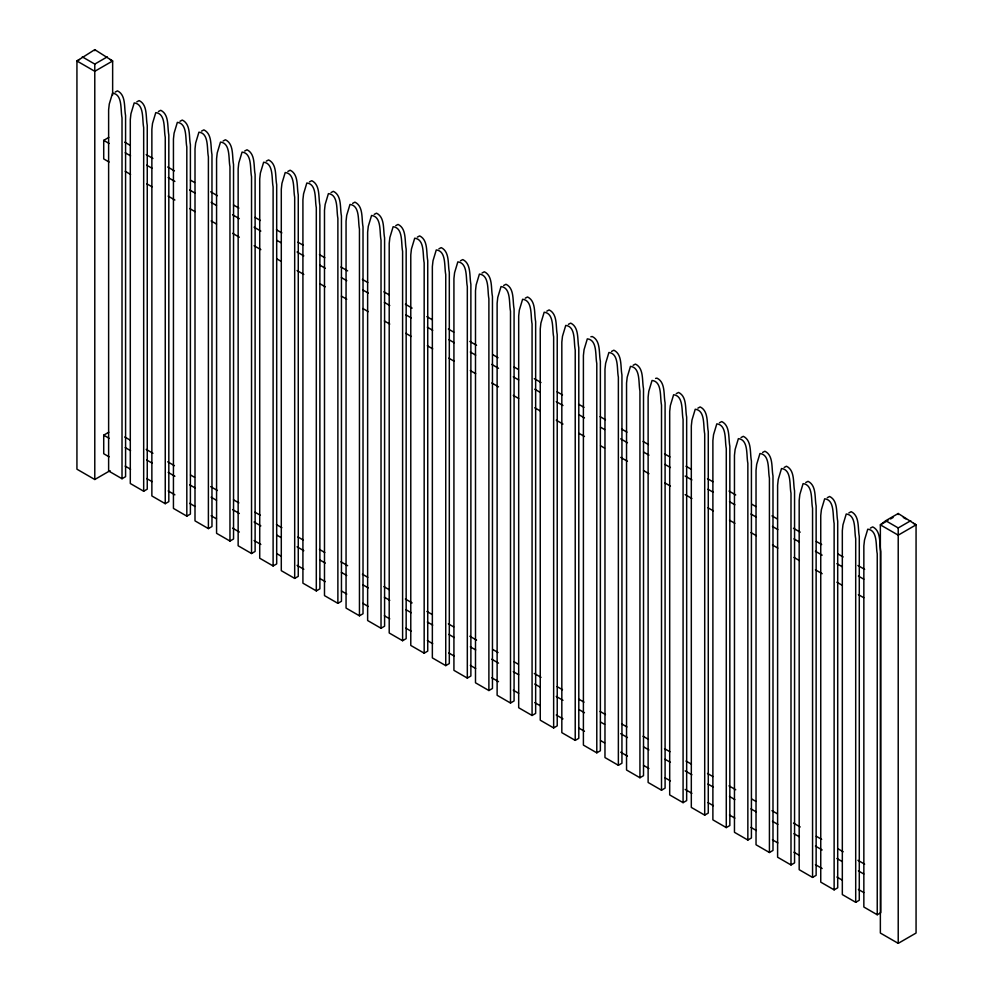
<?xml version="1.0" encoding="UTF-8"?>
<svg xmlns="http://www.w3.org/2000/svg" width="993" height="993" viewBox="0 0 993 993"><rect width="100%" height="100%" fill="white"/><g stroke="black" fill="none" stroke-linecap="round" stroke-linejoin="round"><path stroke-width="1.49" d="M115.188 92.088L117.484 90.859C126.148 95.08 123.964 107.368 125.577 115.536L125.59 476.665L122.015 478.725L108.622 470.992L108.622 109.863L109.28 104.004L112.544 93.168C122.797 94.273 120.364 109.938 122.015 117.782L122.015 478.725M136.848 101.82L139.157 100.603C147.808 104.811 145.623 117.1 147.249 125.279L147.249 489.164L143.675 491.237L130.294 483.504L130.294 119.607L130.952 113.736L134.204 102.912C144.457 104.004 142.036 119.669 143.675 127.526L143.675 491.237M158.421 111.526L160.729 110.297C169.381 114.518 167.196 126.806 168.822 134.986L168.822 501.626L165.248 503.687L151.867 495.954L151.867 129.313L152.512 123.442L155.777 112.619C166.03 113.711 163.609 129.375 165.248 137.233L165.248 503.687M179.994 121.283L182.302 120.054C190.954 124.274 188.769 136.562 190.395 144.73L190.395 514.076L186.821 516.137L173.44 508.404L173.44 139.057L174.085 133.199L177.35 122.362C187.603 123.467 185.182 139.119 186.821 146.976L186.821 516.137M201.567 131.088L203.875 129.872C212.527 134.08 210.342 146.368 211.968 154.548L211.968 526.538L208.393 528.599L195 520.866L195.013 148.876L195.658 143.004L198.923 132.181C209.175 133.285 206.743 148.938 208.393 156.795L208.393 528.599M223.14 140.994L225.448 139.777C234.1 143.985 231.915 156.273 233.541 164.453L233.541 538.988L229.966 541.048L216.573 533.315L216.573 158.781L217.231 152.91L220.496 142.086C230.748 143.178 228.316 158.843 229.966 166.7L229.966 541.048M244.712 151.01L247.021 149.782C255.673 154.002 253.488 166.29 255.114 174.458L255.114 551.438L251.539 553.511L238.146 545.778L238.146 168.785L238.804 162.926L242.069 152.09C252.321 153.195 249.888 168.86 251.539 176.704L251.539 553.511M266.285 161.151L268.594 159.923C277.246 164.143 275.061 176.431 276.687 184.599L276.687 563.9L273.112 565.96L259.719 558.227L259.719 178.926L260.377 173.067L263.642 162.231C273.894 163.336 271.461 178.988 273.112 186.845L273.112 565.96M287.858 171.429L290.167 170.213C298.819 174.42 296.634 186.709 298.26 194.889L298.26 576.35L294.685 578.41L281.292 570.677L281.292 189.216L281.95 183.345L285.214 172.521C295.467 173.614 293.034 189.278 294.685 197.135L294.685 578.41M309.481 181.905L311.777 180.689C320.441 184.897 318.256 197.185 319.883 205.365L319.883 588.837L316.308 590.897L302.915 583.164L302.915 199.692L303.573 193.821L306.837 182.997C317.09 184.09 314.657 199.754 316.308 207.611L316.308 590.897M331.054 192.543L333.35 191.314C342.014 195.534 339.829 207.81 341.443 215.99L341.455 601.286L337.881 603.347L324.488 595.614L324.488 210.317L325.145 204.459L328.41 193.623C338.663 194.727 336.23 210.379 337.881 218.237L337.881 603.347M352.627 203.366L354.923 202.138C363.587 206.358 361.402 218.634 363.016 226.814L363.016 613.748L359.454 615.809L346.06 608.076L346.06 221.141L346.718 215.282L349.983 204.446C360.236 205.551 357.803 221.203 359.454 229.06L359.454 615.809M374.2 214.389L376.496 213.172C385.147 217.38 382.963 229.668 384.589 237.848L384.589 626.198L381.027 628.259L367.633 620.526L367.633 232.176L368.291 226.305L371.556 215.481C381.809 216.586 379.376 232.238 381.027 240.095L381.027 628.259M395.773 225.647L398.069 224.418C406.72 228.638 404.536 240.927 406.162 249.094L406.162 638.648L402.599 640.721L389.206 632.988L389.206 243.422L389.864 237.563L393.129 226.727C403.381 227.831 400.949 243.484 402.599 251.341L402.599 640.721M417.345 237.128L419.642 235.9C428.293 240.12 426.109 252.396 427.735 260.576L427.735 651.11L424.172 653.171L410.779 645.438L410.779 254.903L411.437 249.044L414.702 238.208C424.954 239.313 422.521 254.965 424.172 262.822L424.172 653.171M438.918 248.846L441.215 247.617C449.866 251.837 447.682 264.113 449.308 272.293L449.308 663.56L445.745 665.62L432.352 657.887L432.352 266.62L433.01 260.762L436.275 249.926C446.527 251.03 444.094 266.683 445.745 274.54L445.745 665.62M460.479 260.799L462.788 259.57C471.439 263.79 469.255 276.079 470.881 284.246L470.881 676.022L467.318 678.082L453.925 670.349L453.925 278.586L454.583 272.715L457.835 261.879C468.1 262.984 465.667 278.648 467.318 286.505L467.318 678.082M482.052 273.001L484.361 271.784C493.012 275.992 490.827 288.28 492.454 296.46L492.454 688.472L488.891 690.532L475.498 682.799L475.498 290.788L476.156 284.917L479.408 274.093C489.673 275.198 487.24 290.85 488.891 298.707L488.891 690.532M503.674 285.488L505.983 284.259C514.635 288.479 512.45 300.767 514.076 308.935L514.076 700.959L510.501 703.019L497.121 695.286L497.121 303.275L497.766 297.404L501.031 286.567C511.283 287.672 508.85 303.337 510.501 311.194L510.501 703.019M525.247 298.185L527.556 296.969C536.208 301.177 534.023 313.465 535.649 321.645L535.649 713.408L532.074 715.469L518.681 707.736L518.694 315.973L519.339 310.101L522.603 299.278C532.856 300.382 530.423 316.035 532.074 323.892L532.074 715.469M546.82 311.144L549.129 309.915C557.781 314.136 555.596 326.424 557.222 334.591L557.222 725.858L553.647 727.931L540.254 720.198L540.254 328.919L540.912 323.06L544.176 312.224C554.429 313.329 551.996 328.981 553.647 336.838L553.647 727.931M568.393 324.339L570.702 323.11C579.353 327.33 577.169 339.606 578.795 347.786L578.795 738.32L575.22 740.381L561.827 732.648L561.827 342.113L562.485 336.255L565.749 325.419C576.002 326.523 573.569 342.175 575.22 350.032L575.22 740.381M611.539 351.423L613.848 350.194C622.499 354.414 620.315 366.702 621.941 374.87L621.941 763.232L618.366 765.293L604.973 757.56L604.973 369.21L605.631 363.339L608.895 352.503C619.148 353.607 616.715 369.272 618.366 377.129L618.366 765.293M633.112 365.3L635.421 364.071C644.072 368.291 641.888 380.58 643.514 388.747L643.514 775.682L639.939 777.742L626.546 770.009L626.546 383.087L627.204 377.216L630.468 366.38C640.721 367.484 638.288 383.149 639.939 391.006L639.939 777.742M676.258 393.662L678.567 392.446C687.218 396.654 685.033 408.942 686.659 417.122L686.659 800.594L683.085 802.654L669.692 794.921L669.692 411.45L670.349 405.578L673.614 394.755C683.867 395.847 681.434 411.512 683.085 419.369L683.085 802.654M697.88 408.16L700.177 406.931C708.828 411.139 706.644 423.428 708.27 431.607L708.27 813.068L704.707 815.141L691.314 807.408L691.314 425.935L691.972 420.064L695.237 409.24C705.489 410.345 703.056 425.997 704.707 433.854L704.707 815.141M719.453 422.782L721.75 421.553C730.401 425.774 728.217 438.062 729.843 446.229L729.843 825.531L726.28 827.591L712.887 819.858L712.887 440.557L713.545 434.698L716.809 423.862C727.062 424.967 724.629 440.619 726.28 448.476L726.28 827.591M741.026 437.553L743.323 436.324C751.974 440.544 749.789 452.82 751.416 461L751.416 837.98L747.853 840.041L734.46 832.308L734.46 455.328L735.118 449.469L738.382 438.633C748.635 439.738 746.202 455.39 747.853 463.247L747.853 840.041M762.587 452.448L764.895 451.219C773.547 455.439 771.362 467.728 772.988 475.895L772.988 850.442L769.426 852.503L756.033 844.77L756.033 470.223L756.691 464.364L759.943 453.528C770.208 454.633 767.775 470.297 769.426 478.142L769.426 852.503M784.16 467.455L786.468 466.226C795.12 470.446 792.935 482.735 794.561 490.902L794.561 862.892L790.999 864.953L777.606 857.22L777.606 485.229L778.264 479.371L781.516 468.535C791.781 469.639 789.348 485.304 790.999 493.149L790.999 864.953M805.733 482.548L808.041 481.32C816.693 485.54 814.508 497.828 816.134 505.996L816.134 875.342L812.559 877.415L799.179 869.682L799.179 500.323L799.837 494.464L803.089 483.628C813.354 484.733 810.921 500.398 812.559 508.242L812.559 877.415M827.306 497.704L829.614 496.475C838.266 500.695 836.081 512.984 837.707 521.151L837.707 887.804L834.132 889.865L820.752 882.132L820.752 515.491L821.41 509.62L824.662 498.796C834.914 499.889 832.494 515.553 834.132 523.41L834.132 889.865M848.878 512.909L851.187 511.68C859.839 515.901 857.654 528.189 859.28 536.357L859.28 900.254L855.705 902.314L842.325 894.581L842.325 530.696L842.97 524.825L846.235 514.002C856.487 515.094 854.067 530.759 855.705 538.616L855.705 902.314M870.402 528.115L872.71 526.886C881.362 531.106 879.177 543.394 880.803 551.562L880.803 912.679L877.241 914.752L863.848 907.019L863.848 545.889L864.506 540.031L867.758 529.195C878.023 530.299 875.59 545.951 877.241 553.809L877.241 914.752M112.643 95.005L112.643 60.983L94.782 49.65L76.933 60.983L76.933 469.192L94.782 479.495L110.086 470.657M885.719 520.717L880.357 524.838L880.357 933.048L898.218 943.35L916.067 933.048L916.067 524.838L898.218 513.505L885.719 520.717L898.218 527.941L910.718 520.717M79.477 59.518L76.933 60.983L94.782 71.297L112.643 60.983L110.086 59.518M82.282 56.862L94.782 64.086L107.281 56.862M109.081 162.02L103.719 158.917L103.719 140.361L108.808 137.419M109.081 456.83L103.719 453.727L103.719 435.17L108.808 432.228M888.015 520.431L880.357 524.838L898.218 535.153L916.067 524.838L913.523 523.373M890.56 518.954L893.117 517.477M596.793 752.831L596.793 363.463C595.142 355.606 597.575 339.954 587.322 338.849L584.058 349.685L583.4 355.544L583.4 745.098L596.793 752.831L600.368 750.77L600.368 361.216C598.742 353.036 600.926 340.76 592.275 336.54L590.872 336.764M661.512 790.205L661.512 405.082C659.861 397.225 662.294 381.573 652.041 380.468L648.777 391.304L648.119 397.163L648.119 782.472L661.512 790.205L665.087 788.132L665.087 402.835C663.461 394.668 665.645 382.379 656.994 378.159L655.591 378.395M903.32 517.477L905.864 518.954M124.721 142.185L130.095 145.288M146.207 154.585L152.922 158.47M167.693 166.998L174.408 170.87M190.532 180.18L194.554 182.501M210.665 191.798L217.38 195.683M233.492 204.98L238.866 208.083M254.978 217.393L260.352 220.483M276.464 229.793L281.838 232.896M297.95 242.193L303.324 245.296M319.436 254.605L324.81 257.708M340.922 267.005L347.637 270.878M362.408 279.405L367.782 282.508M383.894 291.818L389.268 294.921M405.38 304.218L412.095 308.103M426.866 316.63L432.24 319.721M448.352 329.031L453.727 332.134M469.838 341.431L476.553 345.316M492.665 354.613L498.039 357.716M514.151 367.025L518.185 369.346M534.296 378.643L541.011 382.528M557.123 391.825L562.497 394.929M578.609 404.238L583.983 407.341M600.095 416.638L605.469 419.741M621.581 429.038L626.955 432.141M643.067 441.451L648.441 444.554M664.553 453.851L669.927 456.954M686.039 466.263L691.413 469.354M707.525 478.663L712.9 481.766M729.011 491.063L735.726 494.948M751.838 504.245L755.872 506.567M771.983 515.876L777.358 518.979M793.469 528.276L800.184 532.161M816.296 541.458L821.67 544.561M837.782 553.871L843.156 556.961M857.927 565.501L864.642 569.374M103.719 140.361L109.081 143.464M125.192 152.761L130.567 155.864M146.679 165.173L152.053 168.276M168.165 177.573L174.88 181.446M189.651 189.973L195.025 193.076M211.137 202.386L216.511 205.489M232.623 214.786L239.338 218.671M254.109 227.198L260.824 231.071M276.948 240.368L280.969 242.702M297.081 251.999L303.796 255.884M319.92 265.181L325.282 268.284M341.393 277.593L346.768 280.684M362.879 289.993L368.254 293.096M384.365 302.393L389.74 305.496M405.852 314.806L411.226 317.909M427.338 327.206L432.712 330.309M448.824 339.606L454.198 342.709M470.31 352.019L475.684 355.122M491.796 364.419L498.511 368.291M513.282 376.831L518.656 379.922M534.768 389.231L540.142 392.334M556.254 401.631L562.969 405.516M579.08 414.813L584.455 417.916M600.566 427.213L604.6 429.547M620.712 438.844L627.427 442.729M643.538 452.026L648.913 455.129M665.025 464.439L670.399 467.529M685.17 476.069L691.885 479.942M707.997 489.239L713.371 492.342M729.483 501.651L734.857 504.754M750.969 514.051L756.343 517.154M772.455 526.451L777.829 529.554M793.941 538.864L799.315 541.967M815.427 551.264L822.142 555.149M836.913 563.676L842.287 566.767M858.399 576.077L863.773 579.18M125.192 171.317L130.567 174.42M146.679 183.73L152.053 186.821M168.165 196.13L174.88 200.003M189.651 208.53L195.025 211.633M211.137 220.942L216.511 224.046M232.623 233.343L239.338 237.215M254.109 245.743L260.824 249.628M276.948 258.925L280.969 261.258M297.081 270.555L303.796 274.428M319.92 283.737L325.282 286.84M341.393 296.137L346.768 299.241M362.879 308.55L368.254 311.653M384.365 320.95L389.74 324.053M405.852 333.35L411.226 336.453M427.338 345.763L432.712 348.866M448.824 358.163L454.198 361.266M470.31 370.575L475.684 373.666M491.796 382.975L498.511 386.848M513.282 395.375L518.656 398.478M534.768 407.788L540.142 410.891M556.254 420.188L562.969 424.061M579.08 433.37L584.455 436.473M600.566 445.77L604.6 448.104M620.712 457.401L627.427 461.286M643.538 470.583L648.913 473.686M665.025 482.983L670.399 486.086M685.17 494.613L691.885 498.498M707.997 507.795L713.371 510.899M729.483 520.208L734.857 523.299M750.969 532.608L756.343 535.711M772.455 545.008L777.829 548.111M793.941 557.421L799.315 560.511M815.427 569.821L822.142 573.693M836.913 582.221L842.287 585.324M858.399 594.633L863.773 597.736M124.721 436.994L130.095 440.098M146.207 449.395L152.922 453.28M167.693 461.807L174.408 465.68M190.532 474.989L194.554 477.31M210.665 486.607L217.38 490.492M233.492 499.789L238.866 502.892M254.978 512.202L260.352 515.305M276.464 524.602L281.838 527.705M297.95 537.002L303.324 540.105M319.436 549.414L324.81 552.518M340.922 561.815L347.637 565.687M362.408 574.227L367.782 577.318M383.894 586.627L389.268 589.73M405.38 599.027L412.095 602.912M426.866 611.44L432.24 614.53M448.352 623.84L453.727 626.943M469.838 636.24L476.553 640.125M492.665 649.422L498.039 652.525M514.151 661.835L518.185 664.156M534.296 673.465L541.011 677.338M557.123 686.635L562.497 689.738M578.609 699.047L583.983 702.15M600.095 711.447L605.469 714.55M621.581 723.847L626.955 726.95M643.067 736.26L648.441 739.363M664.553 748.66L669.927 751.763M686.039 761.072L691.413 764.163M707.525 773.473L712.9 776.576M729.011 785.873L735.726 789.758M751.838 799.055L755.872 801.388M771.983 810.685L777.358 813.788M793.469 823.085L800.184 826.97M816.296 836.267L821.67 839.37M837.782 848.68L843.156 851.771M857.927 860.31L864.642 864.183M103.719 435.17L109.081 438.273M125.192 447.57L130.567 450.673M146.679 459.982L152.053 463.086M168.165 472.383L174.88 476.255M189.651 484.795L195.025 487.886M211.137 497.195L216.511 500.298M232.623 509.595L239.338 513.48M254.109 522.008L260.824 525.88M276.948 535.177L280.969 537.511M297.081 546.808L303.796 550.693M319.92 559.99L325.282 563.093M341.393 572.402L346.768 575.493M362.879 584.803L368.254 587.906M384.365 597.203L389.74 600.306M405.852 609.615L411.226 612.718M427.338 622.015L432.712 625.118M448.824 634.415L454.198 637.518M470.31 646.828L475.684 649.931M491.796 659.228L498.511 663.113M513.282 671.64L518.656 674.731M534.768 684.04L540.142 687.144M556.254 696.441L562.969 700.326M579.08 709.623L584.455 712.726M600.566 722.035L604.6 724.356M620.712 733.653L627.427 737.538M643.538 746.835L648.913 749.938M665.025 759.248L670.399 762.339M685.17 770.878L691.885 774.751M707.997 784.048L713.371 787.151M729.483 796.46L734.857 799.564M750.969 808.861L756.343 811.964M772.455 821.273L777.829 824.364M793.941 833.673L799.315 836.776M815.427 846.073L822.142 849.958M836.913 858.486L842.287 861.576M858.399 870.886L863.773 873.989M125.192 466.127L130.567 469.23M146.679 478.539L152.053 481.63M168.165 490.939L174.88 494.812M189.651 503.339L195.025 506.442M211.137 515.752L216.511 518.855M232.623 528.152L239.338 532.025M254.109 540.552L260.824 544.437M276.948 553.734L280.969 556.068M297.081 565.365L303.796 569.25M319.92 578.547L325.282 581.65M341.393 590.947L346.768 594.05M362.879 603.359L368.254 606.462M384.365 615.759L389.74 618.862M405.852 628.172L411.226 631.263M427.338 640.572L432.712 643.675M448.824 652.972L454.198 656.075M470.31 665.384L475.684 668.488M491.796 677.785L498.511 681.657M513.282 690.185L518.656 693.288M534.768 702.597L540.142 705.7M556.254 714.997L562.969 718.87M579.08 728.179L584.455 731.282M600.566 740.579L604.6 742.913M620.712 752.21L627.427 756.095M643.538 765.392L648.913 768.495M665.025 777.792L670.399 780.895M685.17 789.423L691.885 793.308M707.997 802.605L713.371 805.708M729.483 815.017L734.857 818.108M750.969 827.417L756.343 830.52M772.455 839.817L777.829 842.92M793.941 852.23L799.315 855.333M815.427 864.63L822.142 868.503M836.913 877.03L842.287 880.133M858.399 889.443L863.773 892.546M898.218 513.505L898.218 514.535M898.218 527.941L898.218 943.35M94.782 49.65L94.782 50.68M94.782 64.086L94.782 479.495"/></g></svg>
